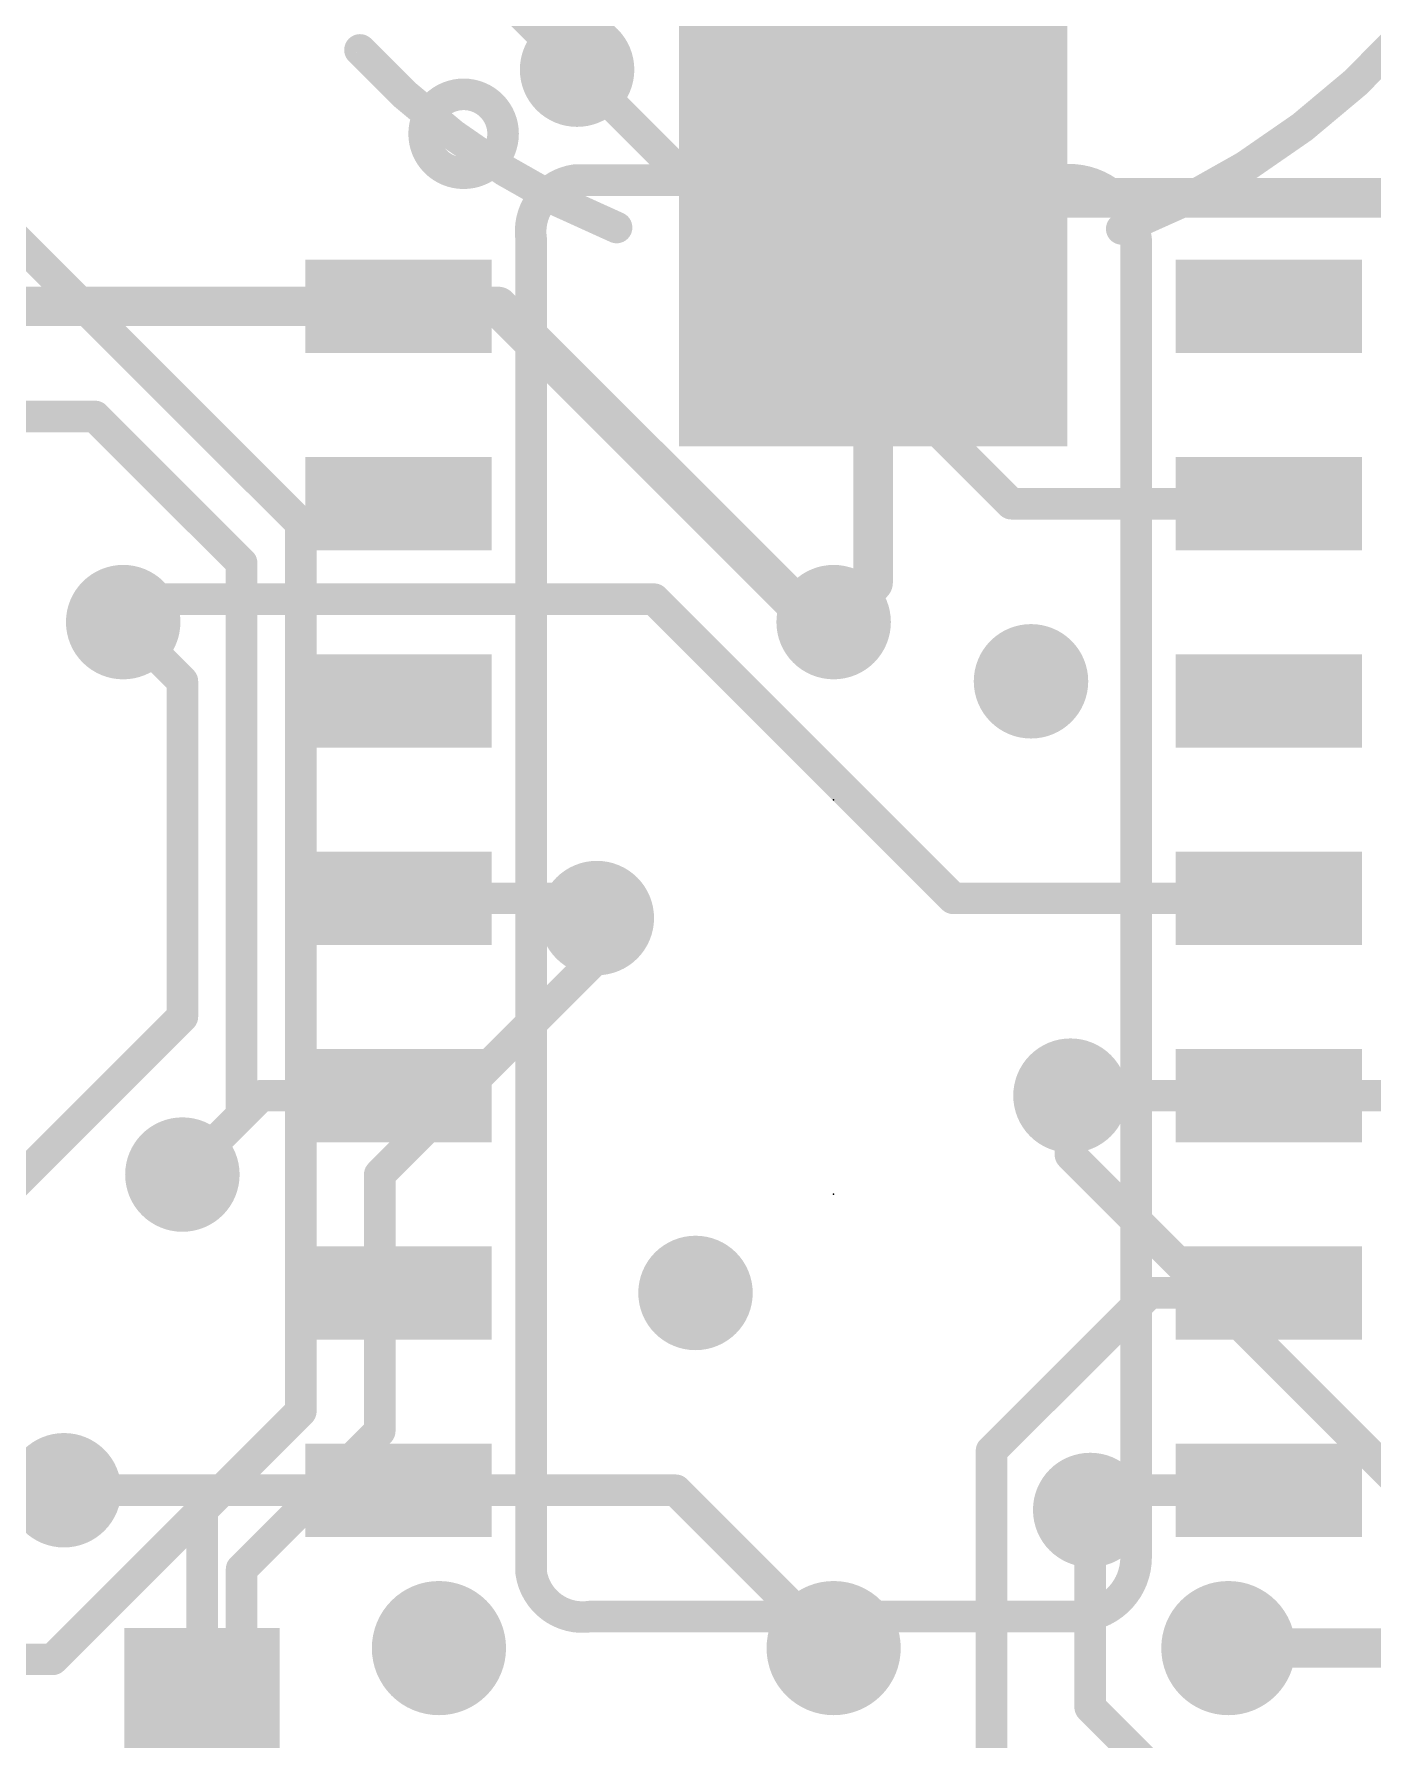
# Model space of a CAD drawing. Extents: x -29 to 78, y -11 to 40.
# Drawn here: x 7.55 to 16.17, y 10.59 to 21.56 of the extents above; entities that cross this region are included whole.
import ezdxf

# ---------------------------------------------------------------- set-up
doc = ezdxf.new("R2010")
doc.units = 0
for name, color, linetype in [('1', 12, 'CONTINUOUS'), ('16', 53, 'CONTINUOUS'), ('17', 254, 'CONTINUOUS'), ('18', 110, 'CONTINUOUS'), ('21', 41, 'CONTINUOUS'), ('22', 40, 'CONTINUOUS'), ('23', 53, 'CONTINUOUS'), ('24', 53, 'CONTINUOUS'), ('51', 53, 'CONTINUOUS')]:
    doc.layers.add(name, color=color, linetype=linetype)

# ---------------------------------------------------------------- blocks, each defined once
blk = doc.blocks.new('ROUNDP')
at = {"const_width": 0.5}
blk.add_lwpolyline([(0, -0.25, 1), (0, 0.25, 1), (0, -0.25)], format="xyb", dxfattribs=at)
blk = doc.blocks.new('RECT')
blk.add_solid([(-0.5, -0.5), (0.5, -0.5), (-0.5, 0.5), (0.5, 0.5)])
blk = doc.blocks.new('ROUNDV')
at = {"const_width": 0.5}
blk.add_lwpolyline([(0, -0.25, 1), (0, 0.25, 1), (0, -0.25)], format="xyb", dxfattribs=at)

msp = doc.modelspace()

# ---------------------------------------------------------------- linework, layer by layer
at = {"layer": '1'}
for points, const_width in [([(13.843, 18.542), (11.049, 21.336)], 0.2032), ([(9.9, 19.812), (7.024, 19.812)], 0.254), ([(10.541, 19.812), (9.9, 19.812)], 0.254), ([(12.573, 17.78), (10.541, 19.812)], 0.254), ([(15.5, 18.542), (13.843, 18.542)], 0.2032), ([(8.128, 17.78), (8.2756, 17.9276)], 0.2032), ([(8.2756, 17.9276), (11.5441, 17.9276)], 0.2032), ([(11.5441, 17.9276), (13.4697, 16.002)], 0.2032), ([(12.7, 17.78), (12.573, 17.78)], 0.254), ([(11.049, 16.002), (9.9, 16.002)], 0.2032), ([(11.049, 16.002), (11.176, 15.875)], 0.2032), ([(13.4697, 16.002), (15.5, 16.002)], 0.2032), ([(9.017, 14.732), (8.509, 14.224)], 0.2032), ([(9.9, 14.732), (9.017, 14.732)], 0.2032), ([(14.224, 14.732), (15.5, 14.732)], 0.2032), ([(15.5, 14.732), (16.516, 14.732)], 0.2032), ([(14.732, 13.462), (13.716, 12.446)], 0.2032), ([(14.732, 13.462), (15.5, 13.462)], 0.2032), ([(13.716, 12.446), (13.716, 9.994)], 0.2032), ([(8.636, 12.192), (7.747, 12.192)], 0.2032), ([(9.9, 12.192), (8.636, 12.192)], 0.2032), ([(8.636, 10.756), (8.636, 12.192)], 0.2032), ([(11.684, 12.192), (9.9, 12.192)], 0.2032), ([(12.7, 11.176), (11.684, 12.192)], 0.2032), ([(14.351, 12.065), (14.478, 12.192)], 0.2032), ([(15.5, 12.192), (14.478, 12.192)], 0.2032), ([(15.24, 11.176), (18.288, 11.176)], 0.254)]:
    msp.add_lwpolyline(points, dxfattribs=dict(at, const_width=const_width))
for points, const_width in [([(11.0849, 21.3719, 1), (11.0131, 21.3001)], 0.1016), ([(9.9, 19.8755, 1), (9.9, 19.7485)], 0.127), ([(9.9, 19.7485, 1), (9.9, 19.8755)], 0.127), ([(10.5859, 19.8569, 1), (10.4961, 19.7671)], 0.127), ([(10.541, 19.7485, 1), (10.541, 19.8755)], 0.127), ([(13.843, 18.5928, 1), (13.843, 18.4912)], 0.1016), ([(13.8071, 18.5061, 1), (13.8789, 18.5779)], 0.1016), ([(15.5, 18.4912, 1), (15.5, 18.5928)], 0.1016), ([(8.2756, 17.9784, 1), (8.2756, 17.8768)], 0.1016), ([(8.3115, 17.8917, 1), (8.2397, 17.9635)], 0.1016), ([(11.58, 17.9635, 1), (11.5081, 17.8917)], 0.1016), ([(11.5441, 17.8768, 1), (11.5441, 17.9784)], 0.1016), ([(12.573, 17.8435, 1), (12.573, 17.7165)], 0.127), ([(12.7, 17.7165, 1), (12.7, 17.8435)], 0.127), ([(8.0921, 17.8159, 1), (8.1639, 17.7441)], 0.1016), ([(12.5281, 17.7351, 1), (12.6179, 17.8249)], 0.127), ([(9.9, 16.0528, 1), (9.9, 15.9512)], 0.1016), ([(11.0849, 16.0379, 1), (11.0131, 15.9661)], 0.1016), ([(11.049, 15.9512, 1), (11.049, 16.0528)], 0.1016), ([(13.4697, 16.0528, 1), (13.4697, 15.9512)], 0.1016), ([(13.4337, 15.9661, 1), (13.5056, 16.0379)], 0.1016), ([(15.5, 15.9512, 1), (15.5, 16.0528)], 0.1016), ([(11.1401, 15.8391, 1), (11.2119, 15.9109)], 0.1016), ([(9.017, 14.7828, 1), (9.017, 14.6812)], 0.1016), ([(9.0529, 14.6961, 1), (8.9811, 14.7679)], 0.1016), ([(9.9, 14.6812, 1), (9.9, 14.7828)], 0.1016), ([(14.224, 14.7828, 1), (14.224, 14.6812)], 0.1016), ([(15.5, 14.7828, 1), (15.5, 14.6812)], 0.1016), ([(15.5, 14.6812, 1), (15.5, 14.7828)], 0.1016), ([(8.4731, 14.2599, 1), (8.5449, 14.1881)], 0.1016), ([(14.732, 13.5128, 1), (14.732, 13.4112)], 0.1016), ([(14.7679, 13.4261, 1), (14.6961, 13.4979)], 0.1016), ([(15.5, 13.4112, 1), (15.5, 13.5128)], 0.1016), ([(13.7668, 12.446, 1), (13.6652, 12.446)], 0.1016), ([(13.6801, 12.4819, 1), (13.7519, 12.4101)], 0.1016), ([(7.747, 12.2428, 1), (7.747, 12.1412)], 0.1016), ([(8.636, 12.2428, 1), (8.636, 12.1412)], 0.1016), ([(8.6868, 12.192, 1), (8.5852, 12.192)], 0.1016), ([(8.636, 12.1412, 1), (8.636, 12.2428)], 0.1016), ([(9.9, 12.2428, 1), (9.9, 12.1412)], 0.1016), ([(9.9, 12.1412, 1), (9.9, 12.2428)], 0.1016), ([(11.7199, 12.2279, 1), (11.6481, 12.1561)], 0.1016), ([(11.684, 12.1412, 1), (11.684, 12.2428)], 0.1016), ([(14.478, 12.2428, 1), (14.478, 12.1412)], 0.1016), ([(14.5139, 12.1561, 1), (14.4421, 12.2279)], 0.1016), ([(15.5, 12.1412, 1), (15.5, 12.2428)], 0.1016), ([(14.3151, 12.1009, 1), (14.3869, 12.0291)], 0.1016), ([(12.6641, 11.1401, 1), (12.7359, 11.2119)], 0.1016), ([(15.24, 11.2395, 1), (15.24, 11.1125)], 0.127), ([(8.5852, 10.756, 1), (8.6868, 10.756)], 0.1016)]:
    msp.add_lwpolyline(points, format="xyb", dxfattribs=dict(at, const_width=const_width))
at = {"layer": '16'}
for points, const_width in [([(8.636, 23.749), (11.049, 21.336)], 0.2032), ([(9.271, 18.415), (5.715, 21.971)], 0.2032), ([(12.954, 20.511), (12.954, 18.034)], 0.254), ([(12.954, 20.511), (20.13, 20.511)], 0.254), ([(6.6868, 19.1036), (7.9474, 19.1036)], 0.2032), ([(7.9474, 19.1036), (8.89, 18.161)], 0.2032), ([(9.271, 12.7), (9.271, 18.415)], 0.2032), ([(8.89, 14.605), (8.89, 18.161)], 0.2032), ([(12.954, 18.034), (12.7, 17.78)], 0.254), ([(8.128, 17.78), (8.509, 17.399)], 0.2032), ([(8.509, 17.399), (8.509, 15.24)], 0.2032), ([(11.176, 15.875), (11.176, 15.621)], 0.2032), ([(11.176, 15.621), (9.779, 14.224)], 0.2032), ([(8.509, 15.24), (6.3726, 13.1036)], 0.2032), ([(14.224, 14.351), (14.224, 14.732)], 0.2032), ([(8.509, 14.224), (8.89, 14.605)], 0.2032), ([(16.764, 11.811), (14.224, 14.351)], 0.2032), ([(9.779, 12.573), (9.779, 14.224)], 0.2032), ([(7.6746, 11.1036), (9.271, 12.7)], 0.2032), ([(8.89, 11.684), (9.779, 12.573)], 0.2032), ([(7.747, 12.192), (6.35, 12.192)], 0.2032), ([(14.351, 10.795), (14.351, 12.065)], 0.2032), ([(8.89, 8.636), (8.89, 11.684)], 0.2032), ([(6.6868, 11.1036), (7.6746, 11.1036)], 0.2032), ([(15.24, 9.906), (14.351, 10.795)], 0.2032)]:
    msp.add_lwpolyline(points, dxfattribs=dict(at, const_width=const_width))
for points, const_width in [([(11.0131, 21.3001, 1), (11.0849, 21.3719)], 0.1016), ([(13.0175, 20.511, 1), (12.8905, 20.511)], 0.127), ([(12.954, 20.5745, 1), (12.954, 20.4475)], 0.127), ([(7.9833, 19.1395, 1), (7.9115, 19.0677)], 0.1016), ([(7.9474, 19.0528, 1), (7.9474, 19.1544)], 0.1016), ([(9.3218, 18.415, 1), (9.2202, 18.415)], 0.1016), ([(9.2351, 18.3791, 1), (9.3069, 18.4509)], 0.1016), ([(8.9408, 18.161, 1), (8.8392, 18.161)], 0.1016), ([(8.8541, 18.1251, 1), (8.9259, 18.1969)], 0.1016), ([(12.9989, 17.9891, 1), (12.9091, 18.0789)], 0.127), ([(12.8905, 18.034, 1), (13.0175, 18.034)], 0.127), ([(8.1639, 17.8159, 1), (8.0921, 17.7441)], 0.1016), ([(12.6551, 17.8249, 1), (12.7449, 17.7351)], 0.127), ([(8.5598, 17.399, 1), (8.4582, 17.399)], 0.1016), ([(8.4731, 17.3631, 1), (8.5449, 17.4349)], 0.1016), ([(11.2268, 15.875, 1), (11.1252, 15.875)], 0.1016), ([(11.2119, 15.5851, 1), (11.1401, 15.6569)], 0.1016), ([(11.1252, 15.621, 1), (11.2268, 15.621)], 0.1016), ([(8.4582, 15.24, 1), (8.5598, 15.24)], 0.1016), ([(8.5449, 15.2041, 1), (8.4731, 15.2759)], 0.1016), ([(14.2748, 14.732, 1), (14.1732, 14.732)], 0.1016), ([(8.8392, 14.605, 1), (8.9408, 14.605)], 0.1016), ([(8.9259, 14.5691, 1), (8.8541, 14.6409)], 0.1016), ([(14.2599, 14.3869, 1), (14.1881, 14.3151)], 0.1016), ([(14.1732, 14.351, 1), (14.2748, 14.351)], 0.1016), ([(8.4731, 14.2599, 1), (8.5449, 14.1881)], 0.1016), ([(9.8298, 14.224, 1), (9.7282, 14.224)], 0.1016), ([(9.7431, 14.2599, 1), (9.8149, 14.1881)], 0.1016), ([(9.2202, 12.7, 1), (9.3218, 12.7)], 0.1016), ([(9.3069, 12.6641, 1), (9.2351, 12.7359)], 0.1016), ([(9.8149, 12.5371, 1), (9.7431, 12.6089)], 0.1016), ([(9.7282, 12.573, 1), (9.8298, 12.573)], 0.1016), ([(7.747, 12.1412, 1), (7.747, 12.2428)], 0.1016), ([(14.4018, 12.065, 1), (14.3002, 12.065)], 0.1016), ([(8.9408, 11.684, 1), (8.8392, 11.684)], 0.1016), ([(8.8541, 11.7199, 1), (8.9259, 11.6481)], 0.1016), ([(7.6746, 11.0528, 1), (7.6746, 11.1544)], 0.1016), ([(7.6387, 11.1395, 1), (7.7105, 11.0677)], 0.1016), ([(14.3869, 10.8309, 1), (14.3151, 10.7591)], 0.1016), ([(14.3002, 10.795, 1), (14.4018, 10.795)], 0.1016)]:
    msp.add_lwpolyline(points, format="xyb", dxfattribs=dict(at, const_width=const_width))
at = {"layer": '21'}
for points, const_width in [([(10.3187, 20.6693, 1), (10.3187, 21.1773, 1), (10.3187, 20.6693)], 0.2032), ([(11.0347, 20.6248, 0.4145), (10.7537, 20.2438)], 0.2032), ([(11.0347, 20.6756, 1), (11.0347, 20.574)], 0.1016), ([(11.0423, 20.5746, 1), (11.0271, 20.675)], 0.1016), ([(12.0396, 20.574, 1), (13.3096, 20.574)], 0.2032), ([(12.0904, 20.574, 1), (11.9888, 20.574)], 0.1016), ([(12.0396, 20.574, 1), (12.0396, 20.6756)], 0.1016), ([(13.3096, 20.6756, 1), (13.3096, 20.574)], 0.1016), ([(13.3604, 20.574, 1), (13.2588, 20.574)], 0.1016), ([(14.6463, 20.2438, 0.4143), (14.1653, 20.6248)], 0.2032), ([(14.1594, 20.6753, 1), (14.1712, 20.5743)], 0.1016), ([(14.1526, 20.574, 1), (14.1526, 20.6756)], 0.1016), ([(10.8045, 20.2438, 1), (10.7029, 20.2438)], 0.1016), ([(14.6971, 20.2438, 1), (14.5955, 20.2438)], 0.1016), ([(10.7035, 20.2362, 1), (10.8039, 20.2514)], 0.1016), ([(14.5958, 20.238, 1), (14.6968, 20.2496)], 0.1016), ([(14.2653, 11.3792, 0.4144), (14.6463, 11.7602)], 0.2032), ([(14.6971, 11.7602, 1), (14.5955, 11.7602)], 0.1016), ([(10.7537, 11.6602, 0.4142), (11.1347, 11.3792)], 0.2032), ([(10.8039, 11.6678, 1), (10.7035, 11.6526)], 0.1016), ([(14.5955, 11.7602, 1), (14.6971, 11.7602)], 0.1016), ([(10.7029, 11.6602, 1), (10.8045, 11.6602)], 0.1016), ([(11.1347, 11.43, 1), (11.1347, 11.3284)], 0.1016), ([(11.1423, 11.329, 1), (11.1271, 11.4294)], 0.1016), ([(14.2653, 11.43, 1), (14.2653, 11.3284)], 0.1016), ([(14.2653, 11.3284, 1), (14.2653, 11.43)], 0.1016)]:
    msp.add_lwpolyline(points, format="xyb", dxfattribs=dict(at, const_width=const_width))
at = {"layer": '21', "const_width": 0.2032}
for points in [[(11.0347, 20.6248), (12.0396, 20.6248)], [(14.1526, 20.6248), (13.3096, 20.6248)], [(10.7537, 20.2438), (10.7537, 11.6602)], [(14.6463, 11.7602), (14.6463, 20.2438)], [(11.1347, 11.3792), (14.2653, 11.3792)]]:
    msp.add_lwpolyline(points, dxfattribs=at)
at = {"layer": '22'}
for points, const_width in [([(14.554, 20.311, 0.1388), (16.654, 21.911)], 0.2032), ([(9.652, 21.463, 0.1126), (11.303, 20.32)], 0.2032), ([(9.6895, 21.4973, 1), (9.6145, 21.4287)], 0.1016), ([(11.2841, 20.2728, 1), (11.3219, 20.3672)], 0.1016), ([(14.5354, 20.3583, 1), (14.5726, 20.2637)], 0.1016)]:
    msp.add_lwpolyline(points, format="xyb", dxfattribs=dict(at, const_width=const_width))
at = {"layer": '23'}
msp.add_point((12.7, 16.637), dxfattribs=at)
at = {"layer": '24'}
msp.add_point((12.7, 14.097), dxfattribs=at)

# ---------------------------------------------------------------- block references
at = {"layer": '1', "xscale": 0.6, "yscale": 1.2, "rotation": 270}
for p in [(9.9, 19.812), (15.5, 19.812), (9.9, 18.542), (15.5, 18.542), (9.9, 17.272), (15.5, 17.272), (9.9, 16.002), (15.5, 16.002), (9.9, 14.732), (15.5, 14.732), (9.9, 13.462), (15.5, 13.462), (9.9, 12.192), (15.5, 12.192)]:
    msp.add_blockref('RECT', p, dxfattribs=at)
at = {"layer": '1', "xscale": 1.1, "rotation": 270}
msp.add_blockref('RECT', (8.636, 10.756), dxfattribs=at)
at = {"layer": '16', "xscale": 3.2, "yscale": 2.5, "rotation": 270}
msp.add_blockref('RECT', (12.954, 20.511), dxfattribs=at)
at = {"layer": '17', "xscale": 0.8636, "yscale": 0.8636, "rotation": 180}
for p in [(10.16, 11.176), (10.16, 11.176), (12.7, 11.176), (12.7, 11.176), (15.24, 11.176), (15.24, 11.176)]:
    msp.add_blockref('ROUNDP', p, dxfattribs=at)
at = {"layer": '18', "xscale": 0.7366, "yscale": 0.7366}
for p in [(11.049, 21.336), (11.049, 21.336), (8.128, 17.78), (8.128, 17.78), (12.7, 17.78), (12.7, 17.78), (13.97, 17.399), (13.97, 17.399), (11.176, 15.875), (11.176, 15.875), (14.224, 14.732), (14.224, 14.732), (8.509, 14.224), (8.509, 14.224), (11.811, 13.462), (11.811, 13.462), (7.747, 12.192), (7.747, 12.192), (14.351, 12.065), (14.351, 12.065)]:
    msp.add_blockref('ROUNDV', p, dxfattribs=at)
at = {"layer": '51', "rotation": 270}
for p, xscale, yscale in [((9.9123, 19.812), 0.508, 1.0287), ((15.494, 19.812), 0.508, 1.016), ((9.9123, 18.542), 0.508, 1.0287), ((15.494, 18.542), 0.508, 1.016), ((9.9123, 17.272), 0.508, 1.0287), ((15.494, 17.272), 0.508, 1.016), ((9.9123, 16.002), 0.508, 1.0287), ((15.494, 16.002), 0.508, 1.016), ((9.9123, 14.732), 0.508, 1.0287), ((15.494, 14.732), 0.508, 1.016), ((9.9123, 13.462), 0.508, 1.0287), ((15.494, 13.462), 0.508, 1.016), ((9.9123, 12.192), 0.508, 1.0287), ((15.494, 12.192), 0.508, 1.016), ((8.6411, 10.4942), 0.5001, 0.95)]:
    msp.add_blockref('RECT', p, dxfattribs=dict(at, xscale=xscale, yscale=yscale))

doc.saveas('drawing.dxf')
